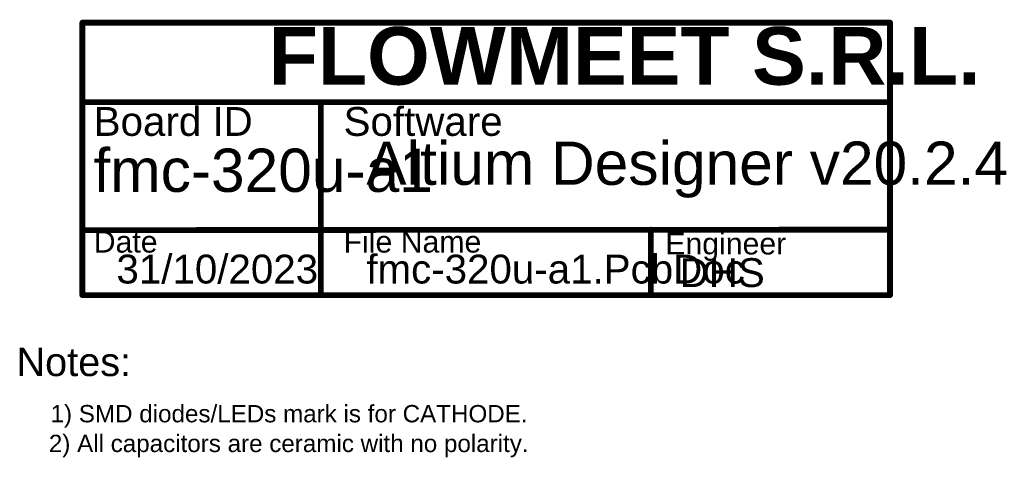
# Model space of a CAD drawing. Header units: inches. Extents: x 0 to 7.57, y 0 to 3.51.
# Drawn here: x 4.152 to 7.572, y 0.822 to 2.339 of the extents above; entities that cross this region are included whole.
import ezdxf

# ---------------------------------------------------------------- set-up
doc = ezdxf.new("R2010")
doc.units = ezdxf.units.IN
doc.header["$MEASUREMENT"] = 0
doc.layers.add('Top Courtyard', color=56, linetype='Continuous')
doc.styles.add('Arial', font='', dxfattribs={"height": 0.2})
doc.styles.add('Arial_Bold', font='', dxfattribs={"height": 0.2})
doc.styles.get('Arial').set_extended_font_data('Arial')
doc.styles.get('Arial_Bold').set_extended_font_data('Arial', bold=True)

msp = doc.modelspace()

# ---------------------------------------------------------------- linework, layer by layer
at = {"layer": 'Top Courtyard'}
for points in [[(4.3691, 2.3287, 0.02, 0.02, 0), (7.1687, 2.3287, 0.02, 0.02, 0)], [(4.3691, 2.0531, 0.02, 0.02, 0), (4.3691, 2.3287, 0.02, 0.02, 0)], [(7.1687, 1.3839, 0.02, 0.02, 0), (7.1687, 2.3287, 0.02, 0.02, 0)], [(4.3691, 2.0531, 0.02, 0.02, 0), (7.1646, 2.0531, 0.02, 0.02, 0)], [(4.3691, 1.3839, 0.02, 0.02, 0), (4.3691, 2.0531, 0.02, 0.02, 0)], [(5.1959, 1.3839, 0.02, 0.02, 0), (5.1959, 2.0531, 0.02, 0.02, 0)], [(4.3691, 1.6094, 0.02, 0.02, 0), (7.1646, 1.611, 0.02, 0.02, 0)], [(6.3396, 1.386, 0.02, 0.02, 0), (6.3396, 1.611, 0.02, 0.02, 0)], [(4.3691, 1.3839, 0.02, 0.02, 0), (7.1646, 1.3839, 0.02, 0.02, 0)]]:
    msp.add_lwpolyline(points, format="xyseb", dxfattribs=at)
for points in [[(4.3641, 2.3287, 0.01, 0.01, 1), (4.3741, 2.3287, 0.01, 0.01, 1)], [(4.3641, 2.3287, 0.01, 0.01, 1), (4.3741, 2.3287, 0.01, 0.01, 1)], [(7.1637, 2.3287, 0.01, 0.01, 1), (7.1737, 2.3287, 0.01, 0.01, 1)], [(7.1637, 2.3287, 0.01, 0.01, 1), (7.1737, 2.3287, 0.01, 0.01, 1)], [(4.3641, 2.0531, 0.01, 0.01, 1), (4.3741, 2.0531, 0.01, 0.01, 1)], [(4.3641, 2.0531, 0.01, 0.01, 1), (4.3741, 2.0531, 0.01, 0.01, 1)], [(4.3641, 2.0531, 0.01, 0.01, 1), (4.3741, 2.0531, 0.01, 0.01, 1)], [(5.1909, 2.0531, 0.01, 0.01, 1), (5.2009, 2.0531, 0.01, 0.01, 1)], [(7.1596, 2.0531, 0.01, 0.01, 1), (7.1696, 2.0531, 0.01, 0.01, 1)], [(4.3641, 1.6094, 0.01, 0.01, 1), (4.3741, 1.6094, 0.01, 0.01, 1)], [(6.3346, 1.611, 0.01, 0.01, 1), (6.3446, 1.611, 0.01, 0.01, 1)], [(7.1596, 1.611, 0.01, 0.01, 1), (7.1696, 1.611, 0.01, 0.01, 1)], [(4.3641, 1.3839, 0.01, 0.01, 1), (4.3741, 1.3839, 0.01, 0.01, 1)], [(4.3641, 1.3839, 0.01, 0.01, 1), (4.3741, 1.3839, 0.01, 0.01, 1)], [(5.1909, 1.3839, 0.01, 0.01, 1), (5.2009, 1.3839, 0.01, 0.01, 1)], [(6.3346, 1.386, 0.01, 0.01, 1), (6.3446, 1.386, 0.01, 0.01, 1)], [(7.1596, 1.3839, 0.01, 0.01, 1), (7.1696, 1.3839, 0.01, 0.01, 1)], [(7.1637, 1.3839, 0.01, 0.01, 1), (7.1737, 1.3839, 0.01, 0.01, 1)]]:
    msp.add_lwpolyline(points, format="xyseb", close=True, dxfattribs=at)

# ---------------------------------------------------------------- texts
for s, height, style, p in [('FLOWMEET S.R.L.', 0.2, 'Arial_Bold', (5.0146, 2.1134)), ('Board ID', 0.1, 'Arial', (4.4085, 1.9361)), ('Software', 0.1, 'Arial', (5.2746, 1.9361)), ('Altium Designer v20.2.4', 0.15, 'Arial', (5.3533, 1.7664)), ('fmc-320u-a1', 0.15, 'Arial', (4.4077, 1.7419)), ('File Name', 0.075, 'Arial', (5.2746, 1.5315)), ('Date', 0.075, 'Arial', (4.4085, 1.5315)), ('Engineer', 0.075, 'Arial', (6.3896, 1.5251)), ('31/10/2023', 0.1, 'Arial', (4.4872, 1.4243)), ('fmc-320u-a1.PcbDoc', 0.1, 'Arial', (5.3533, 1.4243)), ('DHS', 0.1, 'Arial', (6.4396, 1.4121)), ('Notes:', 0.09843, 'Arial', (4.1407, 1.1033)), ('1) SMD diodes/LEDs mark is for CATHODE.', 0.06, 'Arial', (4.259, 0.9431)), ('2) All capacitors are ceramic with no polarity.', 0.06, 'Arial', (4.2531, 0.84))]:
    msp.add_text(s, height=height, dxfattribs=dict(at, style=style)).set_placement(p)

doc.saveas('drawing.dxf')
